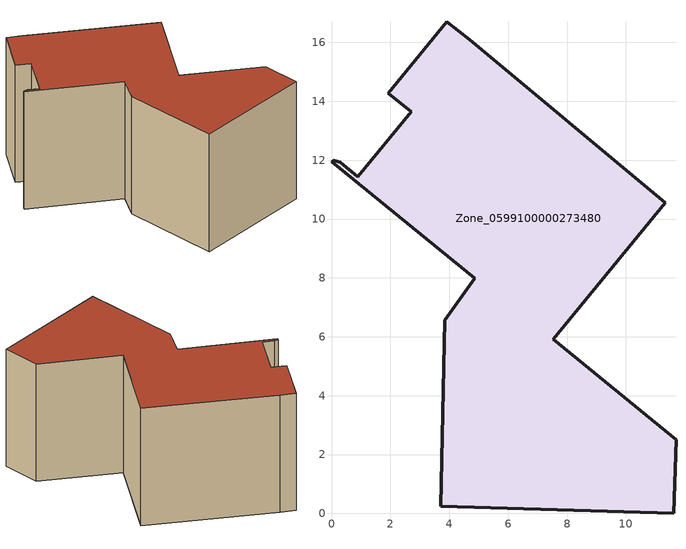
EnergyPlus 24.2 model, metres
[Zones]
Zone_0599100000273480
 floor ground (C_G): 3.85,6.57 4.87,7.99 0,11.94 0.06,12.01 0.3,11.93 0.89,11.44 2.7,13.64 1.92,14.28 3.92,16.71 4.69,16.09 11.33,10.56 7.53,5.92 11.7,2.5 11.63,0 3.71,0.24 z0
 wall outside (C_F): 11.63,0 11.7,2.5 7.53,5.92 11.33,10.56 4.69,16.09 3.92,16.71 1.92,14.28 2.7,13.64 0.89,11.44 0.3,11.93 0.06,12.01 0,11.94 4.87,7.99 3.85,6.57 3.71,0.24 11.63,0 z0:8.56
 roof outside (C_R): 0,11.94 4.87,7.99 3.85,6.57 3.71,0.24 11.63,0 11.7,2.5 7.53,5.92 11.33,10.56 4.69,16.09 3.92,16.71 1.92,14.28 2.7,13.64 0.89,11.44 0.3,11.93 0.06,12.01 z8.56
[BUILDING]
Pand.0599100000273480: North Axis=0; Terrain=City; Loads Convergence Tolerance Value=0.04; Temperature Convergence Tolerance Value=0.4; Solar Distribution=FullExterior; Maximum Number of Warmup Days=25; Minimum Number of Warmup Days=1
[Site:Location]
Rotterdam.The.Hague.AP_ZH_NLD Design_Conditions: Latitude=51.96; Longitude=4.45; Time Zone=1; Elevation=-4.5
[SITE:GROUNDTEMPERATURE:BUILDINGSURFACE]
18, 18, 18, 18, 18, 18, 18, 18, 18, 18, 18, 18
[MATERIAL] Thermal Absorptance=0.9; Solar Absorptance=0.7; Visible Absorptance=0.7
Name | Roughness | Thickness | Conductivity | Density | Specific Heat
G.TC.1946-1964 | MediumSmooth | 0.15 | 1 | 540 | 1210
F.TC.1946-1964 | Rough | 0.3 | 0.857143 | 1920 | 840
R.TC.1946-1964 | MediumRough | 0.2 | 0.235294 | 1500 | 1000
[CONSTRUCTION]
C_G: G.TC.1946-1964
C_F: F.TC.1946-1964
C_R: R.TC.1946-1964
[ZONE]
Zone_0599100000273480: Type=1; Multiplier=1; Ceiling Height=Autocalculate; Volume=Autocalculate; Floor Area=autocalculate; Part of Total Floor Area=Yes
[ZONEINFILTRATION:DESIGNFLOWRATE]
Infil_Zone_0599100000273480: Zone or ZoneList or Space or SpaceList=Zone_0599100000273480; Schedule=AlwaysOn; Design Flow Rate Calculation Method=Flow/Area; Flow Rate per Floor Area=0.003; Constant Term Coefficient=1; Temperature Term Coefficient=0; Velocity Term Coefficient=0; Velocity Squared Term Coefficient=0
[HVACTEMPLATE:ZONE:IDEALLOADSAIRSYSTEM]
Zone_0599100000273480: Maximum Heating Supply Air Temperature=50; Minimum Cooling Supply Air Temperature=13; Maximum Heating Supply Air Humidity Ratio=0.0156; Minimum Cooling Supply Air Humidity Ratio=0.0077; Heating Limit=NoLimit; Cooling Limit=NoLimit; Dehumidification Control Type=ConstantSensibleHeatRatio; Cooling Sensible Heat Ratio=0.7; Dehumidification Setpoint=60; Humidification Control Type=None; Humidification Setpoint=30; Outdoor Air Method=None; Outdoor Air Flow Rate per Person=0.00944; Outdoor Air Flow Rate per Zone Floor Area=0; Outdoor Air Flow Rate per Zone=0; Demand Controlled Ventilation Type=None; Outdoor Air Economizer Type=NoEconomizer; Heat Recovery Type=None; Sensible Heat Recovery Effectiveness=0.7; Latent Heat Recovery Effectiveness=0.65
[ZONECONTROL:THERMOSTAT]
ThermostatControl_Zone_0599100000273480: Zone or ZoneList=Zone_0599100000273480; Control Type Schedule=DualSetpointControlType; Control 1=Thermostat_Zone_0599100000273480; Temperature Difference Between Cutout And Setpoint=0
[THERMOSTATSETPOINT:DUALSETPOINT]
Thermostat_Zone_0599100000273480: Heating Setpoint Temperature Schedule=HeatingSetpoint_Zone_0599100000273480; Cooling Setpoint Temperature Schedule=CoolingSetpoint_Zone_0599100000273480
[SCHEDULE:COMPACT]
HeatingSetpoint_Zone_0599100000273480: Through: 12/31, For: AllDays, Until: 24:00, 21
CoolingSetpoint_Zone_0599100000273480: Through: 12/31, For: AllDays, Until: 24:00, 24
DualSetpointControlType: Through: 12/31, For: AllDays, Until: 24:00, 4
AlwaysOn: Through: 12/31, For: AllDays, Until: 24:00, 1
